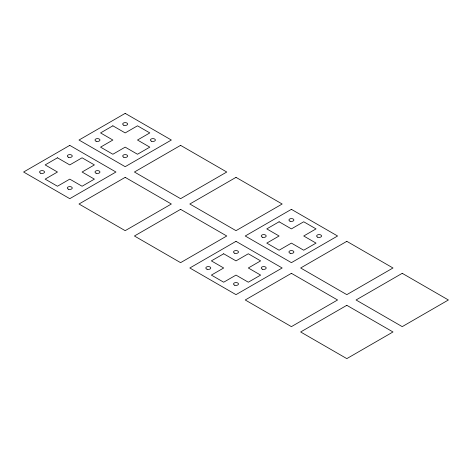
<?xml version="1.0" encoding="UTF-8"?>
<svg xmlns="http://www.w3.org/2000/svg" width="472" height="472" viewBox="0 0 472 472"><rect width="100%" height="100%" fill="white"/><g stroke="black" fill="none" stroke-linecap="round" stroke-linejoin="round"><path stroke-width="0.71" d="M69.773 145.364L23.6 172.02L69.773 198.677L115.947 172.02L69.773 145.364M125.18 113.374L79.007 140.031L125.18 166.687L171.354 140.031L125.18 113.374M57.46 157.801L45.147 164.911L57.46 172.02L45.147 179.13L57.46 186.239L69.773 179.13L82.087 186.239L94.4 179.13L82.087 172.02L94.4 164.911L82.087 157.801L69.773 164.911L57.46 157.801M112.867 125.812L100.554 132.921L112.867 140.031L100.554 147.14L112.867 154.25L125.18 147.14L137.494 154.25L149.807 147.14L137.494 140.031L149.807 132.921L137.494 125.812L125.18 132.921L112.867 125.812M125.18 177.354L79.007 204.01L125.18 230.666L171.354 204.01L125.18 177.354M180.593 145.364L134.42 172.02L180.593 198.677L226.767 172.02L180.593 145.364M180.593 209.344L134.42 236L180.593 262.656L226.767 236L180.593 209.344M236 177.354L189.827 204.01L236 230.666L282.173 204.01L236 177.354M236 241.334L189.827 267.99L236 294.646L282.173 267.99L236 241.334M291.407 209.344L245.233 236L291.407 262.656L337.58 236L291.407 209.344M223.687 253.771L211.373 260.88L223.687 267.99L211.373 275.099L223.687 282.209L236 275.099L248.313 282.209L260.627 275.099L248.313 267.99L260.627 260.88L248.313 253.771L236 260.88L223.687 253.771M279.094 221.781L266.78 228.89L279.094 236L266.78 243.109L279.094 250.219L291.407 243.109L303.72 250.219L316.033 243.109L303.72 236L316.033 228.89L303.72 221.781L291.407 228.89L279.094 221.781M291.407 273.323L245.233 299.98L291.407 326.636L337.58 299.98L291.407 273.323M346.82 241.334L300.646 267.99L346.82 294.646L392.993 267.99L346.82 241.334M346.82 305.313L300.646 331.969L346.82 358.626L392.993 331.969L346.82 305.313M402.227 273.323L356.053 299.98L402.227 326.636L448.4 299.98L402.227 273.323M234.761 285.224A2.484 1.434 0 0 0 238.484 283.985A2.484 1.434 0 0 0 234.761 282.746A2.484 1.434 0 0 0 234.761 285.224M207.055 269.229A2.484 1.434 0 0 0 210.777 267.99A2.484 1.434 0 0 0 207.055 266.751A2.484 1.434 0 0 0 207.055 269.229M262.462 269.229A2.484 1.434 0 0 0 266.184 267.99A2.484 1.434 0 0 0 262.462 266.751A2.484 1.434 0 0 0 262.462 269.229M234.761 253.234A2.484 1.434 0 0 0 238.484 251.995A2.484 1.434 0 0 0 234.761 250.756A2.484 1.434 0 0 0 234.761 253.234M290.168 253.234A2.484 1.434 0 0 0 293.891 251.995A2.484 1.434 0 0 0 290.168 250.756A2.484 1.434 0 0 0 290.168 253.234M262.462 237.239A2.484 1.434 0 0 0 266.184 236A2.484 1.434 0 0 0 262.462 234.761A2.484 1.434 0 0 0 262.462 237.239M317.721 237.186A2.484 1.434 0 0 0 321.585 236.1A2.484 1.434 0 0 0 318.028 234.714A2.484 1.434 0 0 0 317.721 237.186M290.02 221.191A2.484 1.434 0 0 0 293.885 220.105A2.484 1.434 0 0 0 290.327 218.719A2.484 1.434 0 0 0 290.02 221.191M68.381 189.201A2.484 1.434 0 0 0 72.251 188.116A2.484 1.434 0 0 0 68.688 186.729A2.484 1.434 0 0 0 68.381 189.201M40.681 173.206A2.484 1.434 0 0 0 44.545 172.121A2.484 1.434 0 0 0 40.987 170.734A2.484 1.434 0 0 0 40.681 173.206M96.087 173.206A2.484 1.434 0 0 0 99.952 172.121A2.484 1.434 0 0 0 96.394 170.734A2.484 1.434 0 0 0 96.087 173.206M68.381 157.211A2.484 1.434 0 0 0 72.251 156.126A2.484 1.434 0 0 0 68.688 154.739A2.484 1.434 0 0 0 68.381 157.211M123.794 157.211A2.484 1.434 0 0 0 127.658 156.126A2.484 1.434 0 0 0 124.101 154.739A2.484 1.434 0 0 0 123.794 157.211M96.087 141.216A2.484 1.434 0 0 0 99.952 140.131A2.484 1.434 0 0 0 96.394 138.744A2.484 1.434 0 0 0 96.087 141.216M151.494 141.216A2.484 1.434 0 0 0 155.365 140.131A2.484 1.434 0 0 0 151.801 138.744A2.484 1.434 0 0 0 151.494 141.216M123.794 125.222A2.484 1.434 0 0 0 127.658 124.136A2.484 1.434 0 0 0 124.101 122.749A2.484 1.434 0 0 0 123.794 125.222"/></g></svg>
